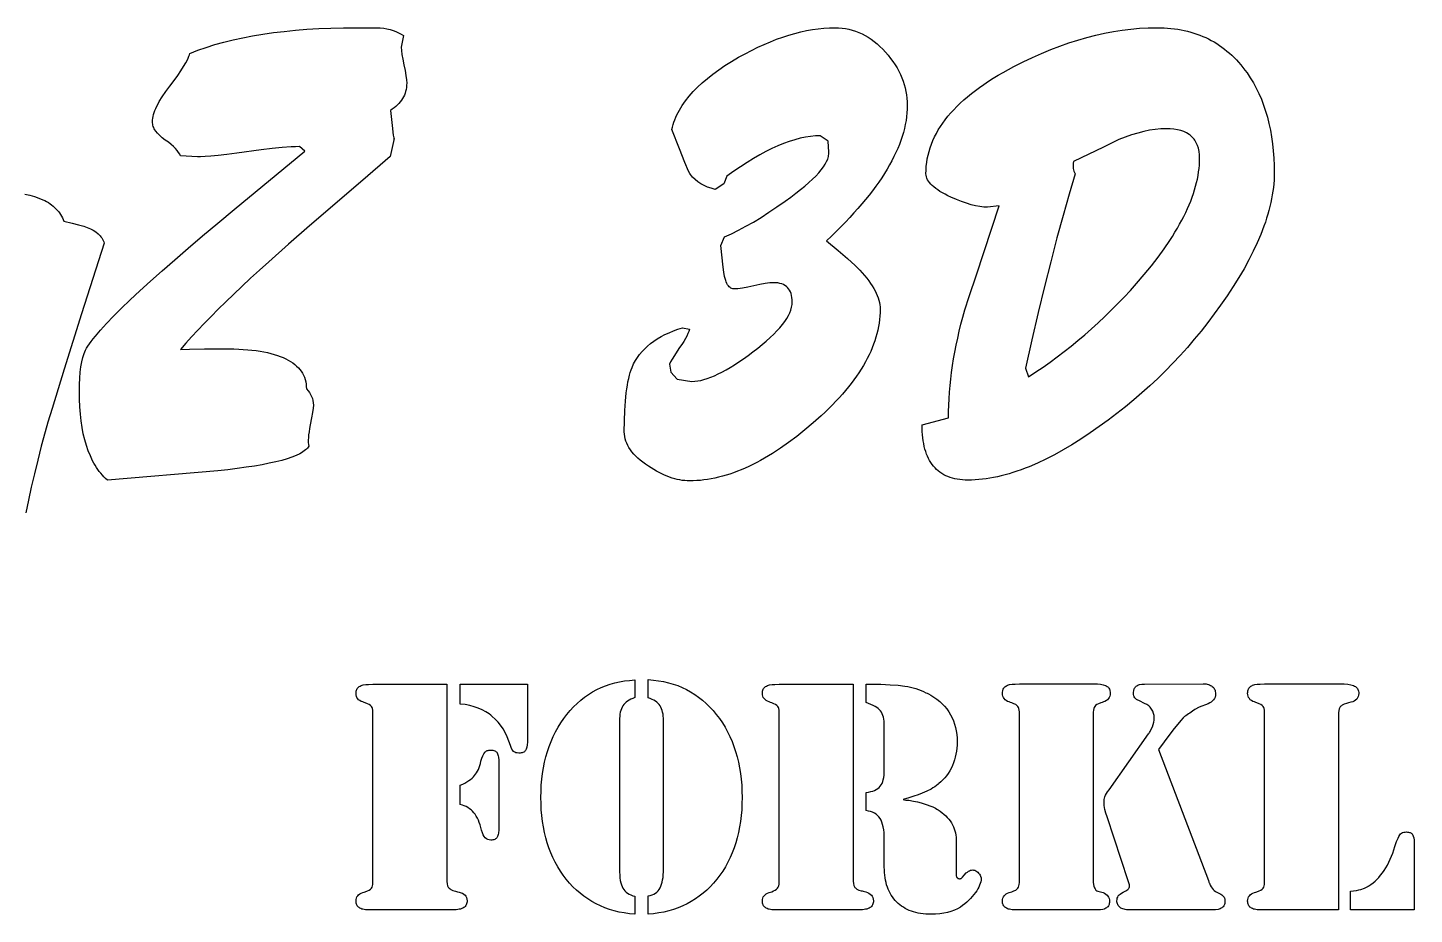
# Model space of a CAD drawing. Extents: x 6 to 600, y -207 to 349.
# Drawn here: x 219.5 to 296.1, y -64.3 to -15.3 of the extents above; entities that cross this region are included whole.
import ezdxf

# ---------------------------------------------------------------- set-up
doc = ezdxf.new("R2010")
doc.units = 0
doc.header["$MEASUREMENT"] = 0
doc.layers.add('TEXT', color=18, linetype='CONTINUOUS')

msp = doc.modelspace()

# ---------------------------------------------------------------- linework, layer by layer
at = {"layer": 'TEXT'}
for points in [[(239.734, -21.387), (239.505, -22.38), (238.003, -23.68), (235.054, -26.214), (233.89, -27.223), (232.804, -28.187), (232.29, -28.652), (231.795, -29.106), (231.32, -29.55), (230.864, -29.982), (230.428, -30.403), (230.012, -30.813), (229.615, -31.212), (229.237, -31.6), (228.879, -31.977), (228.54, -32.343), (228.221, -32.697), (227.921, -33.041), (228.426, -33.03), (229.253, -32.998), (230.326, -32.998), (230.878, -33.007), (231.14, -33.018), (231.394, -33.033), (231.638, -33.052), (231.874, -33.076), (232.101, -33.104), (232.319, -33.137), (232.528, -33.174), (232.728, -33.215), (232.919, -33.26), (233.101, -33.31), (233.275, -33.364), (233.439, -33.423), (233.595, -33.486), (233.741, -33.553), (233.879, -33.624), (234.008, -33.7), (234.128, -33.781), (234.239, -33.865), (234.342, -33.954), (234.435, -34.047), (234.52, -34.145), (234.595, -34.247), (234.662, -34.353), (234.72, -34.463), (234.769, -34.578), (234.809, -34.697), (234.84, -34.821), (234.862, -34.949), (234.875, -35.081), (234.88, -35.218), (234.97, -35.316), (235.049, -35.418), (235.115, -35.524), (235.17, -35.634), (235.212, -35.748), (235.242, -35.866), (235.26, -35.988), (235.266, -36.114), (235.256, -36.278), (235.223, -36.514), (235.17, -36.822), (235.095, -37.202), (235.056, -37.403), (235.025, -37.588), (235.002, -37.758), (234.987, -37.912), (234.98, -38.051), (234.982, -38.175), (234.991, -38.283), (235.009, -38.376), (234.975, -38.432), (234.934, -38.487), (234.884, -38.54), (234.827, -38.594), (234.761, -38.646), (234.688, -38.697), (234.607, -38.748), (234.517, -38.798), (234.315, -38.895), (234.08, -38.988), (233.814, -39.079), (233.516, -39.166), (233.186, -39.249), (232.824, -39.33), (232.43, -39.407), (232.004, -39.48), (231.547, -39.551), (231.057, -39.618), (230.536, -39.682), (229.983, -39.742), (223.883, -40.257), (223.788, -40.169), (223.696, -40.077), (223.607, -39.981), (223.521, -39.88), (223.438, -39.776), (223.358, -39.667), (223.281, -39.553), (223.207, -39.436), (223.136, -39.314), (223.068, -39.189), (222.941, -38.925), (222.826, -38.644), (222.723, -38.346), (222.633, -38.032), (222.554, -37.7), (222.488, -37.352), (222.433, -36.988), (222.391, -36.606), (222.361, -36.208), (222.343, -35.792), (222.337, -35.361), (222.342, -34.977), (222.358, -34.622), (222.385, -34.295), (222.423, -33.997), (222.471, -33.726), (222.53, -33.484), (222.564, -33.373), (222.6, -33.27), (222.639, -33.173), (222.68, -33.084), (222.738, -32.975), (222.808, -32.857), (222.891, -32.731), (222.987, -32.596), (223.096, -32.452), (223.218, -32.3), (223.499, -31.97), (223.832, -31.605), (224.217, -31.205), (224.652, -30.771), (225.14, -30.303), (225.678, -29.799), (226.268, -29.262), (226.909, -28.689), (227.601, -28.082), (228.345, -27.441), (229.14, -26.765), (229.987, -26.054), (230.885, -25.309), (234.794, -22.087), (234.493, -21.83), (234.272, -21.832), (234.039, -21.84), (233.537, -21.873), (232.987, -21.926), (232.388, -22.001), (231.041, -22.187), (230.484, -22.257), (230.004, -22.313), (229.603, -22.354), (229.279, -22.38), (229.034, -22.391), (228.866, -22.388), (227.921, -22.345), (227.88, -22.247), (227.82, -22.145), (227.743, -22.04), (227.647, -21.932), (227.533, -21.82), (227.401, -21.705), (227.251, -21.586), (227.083, -21.465), (226.917, -21.341), (226.773, -21.216), (226.651, -21.091), (226.552, -20.965), (226.51, -20.902), (226.474, -20.839), (226.444, -20.775), (226.419, -20.711), (226.399, -20.648), (226.386, -20.584), (226.377, -20.519), (226.375, -20.455), (226.378, -20.362), (226.39, -20.264), (226.409, -20.163), (226.435, -20.058), (226.469, -19.948), (226.51, -19.835), (226.56, -19.717), (226.616, -19.596), (226.68, -19.47), (226.752, -19.341), (226.918, -19.07), (227.115, -18.783), (227.341, -18.479), (227.57, -18.178), (227.772, -17.899), (227.948, -17.642), (228.098, -17.405), (228.222, -17.19), (228.32, -16.997), (228.391, -16.825), (228.417, -16.748), (228.436, -16.675), (228.88, -16.503), (229.341, -16.343), (229.82, -16.193), (230.316, -16.055), (230.829, -15.928), (231.36, -15.811), (231.908, -15.706), (232.474, -15.612), (233.057, -15.529), (233.658, -15.457), (234.276, -15.396), (234.912, -15.346), (235.565, -15.307), (236.236, -15.28), (236.923, -15.263), (237.629, -15.258), (238.96, -15.258), (239.15, -15.283), (239.331, -15.317), (239.504, -15.359), (239.669, -15.409), (239.826, -15.467), (239.975, -15.533), (240.116, -15.607), (240.249, -15.689), (240.12, -16.337), (240.13, -16.511), (240.158, -16.731), (240.205, -16.996), (240.271, -17.308), (240.336, -17.622), (240.383, -17.896), (240.412, -18.129), (240.421, -18.322), (240.417, -18.439), (240.407, -18.553), (240.389, -18.665), (240.365, -18.773), (240.333, -18.878), (240.294, -18.98), (240.248, -19.079), (240.195, -19.175), (240.136, -19.268), (240.069, -19.357), (239.995, -19.444), (239.914, -19.528), (239.825, -19.609), (239.73, -19.687), (239.628, -19.761), (239.519, -19.833), (239.613, -20.659), (239.68, -21.193), (239.703, -21.351), (239.72, -21.436), (239.726, -21.451), (239.73, -21.448)], [(266.581, -30.807), (266.577, -31.001), (266.566, -31.194), (266.548, -31.388), (266.523, -31.582), (266.491, -31.776), (266.451, -31.971), (266.404, -32.166), (266.35, -32.36), (266.289, -32.556), (266.22, -32.751), (266.144, -32.946), (266.061, -33.142), (265.971, -33.338), (265.874, -33.534), (265.769, -33.73), (265.657, -33.927), (265.538, -34.124), (265.412, -34.321), (265.278, -34.518), (265.138, -34.715), (264.99, -34.913), (264.835, -35.111), (264.672, -35.309), (264.503, -35.507), (264.326, -35.705), (264.142, -35.904), (263.951, -36.103), (263.752, -36.302), (263.547, -36.501), (263.334, -36.701), (262.887, -37.1), (262.427, -37.488), (261.972, -37.85), (261.521, -38.188), (261.074, -38.5), (260.632, -38.788), (260.413, -38.922), (260.195, -39.05), (259.977, -39.172), (259.761, -39.288), (259.546, -39.397), (259.332, -39.5), (259.119, -39.597), (258.907, -39.688), (258.697, -39.772), (258.487, -39.85), (258.279, -39.922), (258.071, -39.988), (257.865, -40.047), (257.659, -40.1), (257.455, -40.147), (257.252, -40.188), (257.05, -40.222), (256.849, -40.25), (256.65, -40.272), (256.451, -40.288), (256.253, -40.297), (256.057, -40.3), (255.922, -40.297), (255.786, -40.288), (255.649, -40.272), (255.512, -40.249), (255.373, -40.221), (255.233, -40.186), (255.092, -40.144), (254.951, -40.096), (254.808, -40.042), (254.664, -39.982), (254.519, -39.915), (254.373, -39.841), (254.227, -39.762), (254.079, -39.676), (253.93, -39.583), (253.78, -39.484), (253.619, -39.376), (253.468, -39.267), (253.328, -39.156), (253.197, -39.044), (253.078, -38.931), (252.969, -38.816), (252.87, -38.7), (252.781, -38.582), (252.703, -38.463), (252.636, -38.343), (252.578, -38.222), (252.532, -38.099), (252.495, -37.975), (252.469, -37.849), (252.454, -37.722), (252.448, -37.594), (252.455, -36.984), (252.475, -36.421), (252.509, -35.905), (252.556, -35.436), (252.584, -35.219), (252.616, -35.014), (252.651, -34.82), (252.69, -34.638), (252.732, -34.468), (252.777, -34.31), (252.826, -34.164), (252.878, -34.029), (252.964, -33.839), (253.063, -33.656), (253.172, -33.481), (253.294, -33.312), (253.428, -33.151), (253.573, -32.996), (253.73, -32.849), (253.898, -32.708), (254.079, -32.575), (254.271, -32.448), (254.475, -32.329), (254.69, -32.217), (254.918, -32.112), (255.157, -32.013), (255.408, -31.922), (255.67, -31.838), (256.057, -31.924), (256.018, -32.037), (255.965, -32.16), (255.9, -32.295), (255.82, -32.44), (255.728, -32.595), (255.622, -32.762), (255.502, -32.939), (255.369, -33.127), (255.214, -33.366), (255.09, -33.567), (254.999, -33.731), (254.94, -33.857), (255.026, -34.287), (255.369, -34.673), (256.186, -34.802), (256.34, -34.796), (256.501, -34.777), (256.671, -34.745), (256.847, -34.7), (257.032, -34.643), (257.224, -34.573), (257.423, -34.49), (257.63, -34.394), (257.844, -34.286), (258.067, -34.165), (258.296, -34.031), (258.533, -33.884), (258.778, -33.725), (259.03, -33.552), (259.29, -33.368), (259.558, -33.17), (259.82, -32.968), (260.066, -32.77), (260.295, -32.576), (260.507, -32.386), (260.701, -32.2), (260.879, -32.018), (261.04, -31.84), (261.184, -31.666), (261.312, -31.497), (261.422, -31.331), (261.515, -31.169), (261.591, -31.011), (261.651, -30.858), (261.693, -30.708), (261.718, -30.562), (261.727, -30.421), (261.723, -30.291), (261.711, -30.169), (261.691, -30.056), (261.662, -29.951), (261.626, -29.854), (261.582, -29.766), (261.529, -29.687), (261.469, -29.615), (261.401, -29.552), (261.324, -29.498), (261.24, -29.452), (261.147, -29.414), (261.046, -29.385), (260.937, -29.364), (260.821, -29.351), (260.696, -29.347), (260.594, -29.35), (260.482, -29.358), (260.229, -29.39), (259.935, -29.443), (259.601, -29.519), (259.266, -29.594), (258.972, -29.648), (258.719, -29.68), (258.607, -29.688), (258.505, -29.69), (258.447, -29.686), (258.392, -29.672), (258.34, -29.648), (258.29, -29.615), (258.243, -29.573), (258.199, -29.521), (258.157, -29.46), (258.119, -29.39), (258.082, -29.31), (258.049, -29.221), (258.018, -29.122), (257.99, -29.014), (257.941, -28.77), (257.904, -28.488), (257.775, -27.285), (257.99, -26.812), (258.371, -26.641), (258.763, -26.447), (259.166, -26.233), (259.579, -25.996), (260.003, -25.739), (260.438, -25.459), (260.884, -25.159), (261.34, -24.837), (261.642, -24.62), (261.923, -24.409), (262.184, -24.205), (262.425, -24.007), (262.646, -23.816), (262.846, -23.63), (263.027, -23.452), (263.187, -23.279), (263.328, -23.113), (263.448, -22.954), (263.548, -22.801), (263.628, -22.654), (263.687, -22.513), (263.727, -22.379), (263.739, -22.315), (263.746, -22.252), (263.749, -22.19), (263.746, -22.13), (263.703, -21.529), (263.273, -21.228), (263.006, -21.237), (262.732, -21.263), (262.451, -21.307), (262.162, -21.368), (261.865, -21.446), (261.562, -21.542), (261.251, -21.656), (260.932, -21.787), (260.606, -21.935), (260.273, -22.101), (259.932, -22.284), (259.584, -22.485), (259.229, -22.703), (258.866, -22.938), (258.496, -23.191), (258.119, -23.462), (257.947, -23.892), (257.474, -24.192), (257.255, -24.132), (257.05, -24.061), (256.858, -23.977), (256.68, -23.881), (256.514, -23.773), (256.363, -23.653), (256.224, -23.52), (256.1, -23.376), (256.065, -23.318), (256.003, -23.188), (255.799, -22.71), (255.488, -21.942), (255.069, -20.885), (255.104, -20.748), (255.144, -20.612), (255.189, -20.477), (255.239, -20.343), (255.295, -20.209), (255.356, -20.077), (255.422, -19.945), (255.493, -19.813), (255.569, -19.683), (255.651, -19.553), (255.738, -19.424), (255.83, -19.296), (256.03, -19.042), (256.25, -18.791), (256.491, -18.542), (256.753, -18.297), (257.036, -18.055), (257.34, -17.816), (257.665, -17.58), (258.01, -17.347), (258.376, -17.117), (258.763, -16.89), (259.121, -16.692), (259.476, -16.507), (259.827, -16.335), (260.175, -16.176), (260.52, -16.029), (260.861, -15.895), (261.199, -15.774), (261.534, -15.666), (261.865, -15.57), (262.193, -15.487), (262.517, -15.417), (262.838, -15.36), (263.156, -15.315), (263.471, -15.283), (263.782, -15.264), (264.089, -15.258), (264.287, -15.263), (264.481, -15.279), (264.672, -15.305), (264.86, -15.342), (265.045, -15.39), (265.227, -15.448), (265.406, -15.516), (265.582, -15.596), (265.755, -15.686), (265.925, -15.786), (266.092, -15.897), (266.256, -16.019), (266.417, -16.151), (266.575, -16.293), (266.73, -16.447), (266.881, -16.611), (267.027, -16.781), (267.163, -16.953), (267.29, -17.126), (267.408, -17.302), (267.516, -17.479), (267.614, -17.659), (267.704, -17.84), (267.784, -18.023), (267.854, -18.208), (267.915, -18.394), (267.967, -18.583), (268.009, -18.773), (268.042, -18.965), (268.065, -19.159), (268.079, -19.355), (268.084, -19.553), (268.08, -19.761), (268.067, -19.97), (268.045, -20.181), (268.014, -20.393), (267.975, -20.608), (267.927, -20.824), (267.87, -21.041), (267.805, -21.261), (267.731, -21.481), (267.648, -21.704), (267.556, -21.928), (267.456, -22.155), (267.347, -22.382), (267.229, -22.612), (267.103, -22.843), (266.967, -23.075), (266.823, -23.31), (266.671, -23.546), (266.509, -23.784), (266.339, -24.023), (266.16, -24.264), (265.973, -24.507), (265.776, -24.751), (265.571, -24.998), (265.358, -25.245), (265.135, -25.495), (264.904, -25.746), (264.664, -25.999), (264.415, -26.254), (264.158, -26.51), (263.892, -26.768), (263.617, -27.027), (264.264, -27.564), (264.787, -28.015), (265.003, -28.209), (265.187, -28.38), (265.341, -28.531), (265.464, -28.66), (265.599, -28.809), (265.726, -28.956), (265.843, -29.102), (265.953, -29.245), (266.053, -29.386), (266.144, -29.525), (266.227, -29.663), (266.302, -29.798), (266.367, -29.931), (266.424, -30.062), (266.472, -30.192), (266.511, -30.319), (266.541, -30.444), (266.563, -30.567), (266.576, -30.688)], [(268.9, -37.208), (270.361, -36.821), (270.364, -36.471), (270.375, -36.117), (270.393, -35.76), (270.417, -35.401), (270.449, -35.038), (270.488, -34.673), (270.533, -34.304), (270.586, -33.932), (270.646, -33.558), (270.713, -33.18), (270.787, -32.799), (270.868, -32.415), (270.956, -32.029), (271.051, -31.639), (271.154, -31.246), (271.263, -30.85), (271.51, -30.12), (271.907, -28.917), (273.153, -25.094), (272.509, -25.18), (272.308, -25.171), (272.092, -25.145), (271.862, -25.102), (271.617, -25.041), (271.358, -24.962), (271.083, -24.866), (270.794, -24.753), (270.49, -24.622), (270.323, -24.541), (270.168, -24.461), (270.023, -24.38), (269.888, -24.3), (269.765, -24.219), (269.652, -24.139), (269.55, -24.058), (269.459, -23.977), (269.378, -23.897), (269.308, -23.816), (269.249, -23.736), (269.201, -23.655), (269.163, -23.575), (269.137, -23.494), (269.12, -23.414), (269.115, -23.333), (269.12, -23.122), (269.134, -22.912), (269.158, -22.704), (269.191, -22.498), (269.234, -22.294), (269.286, -22.091), (269.347, -21.89), (269.418, -21.69), (269.499, -21.492), (269.589, -21.296), (269.689, -21.102), (269.798, -20.909), (269.916, -20.718), (270.044, -20.528), (270.182, -20.34), (270.329, -20.154), (270.485, -19.97), (270.651, -19.787), (270.826, -19.606), (271.011, -19.427), (271.206, -19.249), (271.409, -19.073), (271.623, -18.899), (271.845, -18.726), (272.078, -18.555), (272.319, -18.386), (272.571, -18.218), (272.831, -18.052), (273.102, -17.888), (273.381, -17.725), (273.67, -17.565), (273.969, -17.405), (274.483, -17.145), (274.995, -16.902), (275.503, -16.675), (276.009, -16.466), (276.513, -16.273), (277.014, -16.096), (277.512, -15.937), (278.007, -15.794), (278.5, -15.669), (278.989, -15.56), (279.477, -15.467), (279.961, -15.392), (280.443, -15.333), (280.922, -15.291), (281.399, -15.266), (281.873, -15.258), (282.073, -15.26), (282.27, -15.267), (282.464, -15.279), (282.655, -15.296), (282.844, -15.318), (283.03, -15.345), (283.212, -15.377), (283.392, -15.413), (283.57, -15.455), (283.744, -15.501), (283.915, -15.552), (284.084, -15.608), (284.249, -15.669), (284.412, -15.734), (284.572, -15.805), (284.729, -15.88), (284.884, -15.961), (285.035, -16.046), (285.184, -16.136), (285.329, -16.231), (285.472, -16.33), (285.612, -16.435), (285.749, -16.545), (285.884, -16.659), (286.015, -16.778), (286.144, -16.902), (286.27, -17.031), (286.393, -17.165), (286.513, -17.304), (286.63, -17.447), (286.744, -17.596), (286.856, -17.749), (287.038, -18.022), (287.208, -18.305), (287.367, -18.598), (287.513, -18.901), (287.648, -19.213), (287.772, -19.535), (287.883, -19.867), (287.983, -20.208), (288.071, -20.559), (288.148, -20.92), (288.212, -21.291), (288.265, -21.671), (288.306, -22.061), (288.336, -22.461), (288.353, -22.871), (288.359, -23.29), (288.356, -23.487), (288.348, -23.686), (288.333, -23.887), (288.313, -24.09), (288.287, -24.295), (288.255, -24.502), (288.217, -24.711), (288.174, -24.922), (288.125, -25.136), (288.07, -25.351), (288.009, -25.568), (287.942, -25.787), (287.87, -26.008), (287.792, -26.231), (287.618, -26.684), (287.421, -27.144), (287.201, -27.613), (286.958, -28.089), (286.692, -28.574), (286.402, -29.066), (286.09, -29.567), (285.754, -30.076), (285.395, -30.593), (285.047, -31.077), (284.689, -31.552), (284.322, -32.019), (283.945, -32.477), (283.56, -32.927), (283.164, -33.367), (282.759, -33.799), (282.345, -34.222), (281.922, -34.637), (281.489, -35.042), (281.047, -35.439), (280.595, -35.828), (280.134, -36.207), (279.663, -36.578), (279.183, -36.94), (278.694, -37.294), (278.183, -37.652), (277.679, -37.988), (277.182, -38.301), (276.694, -38.59), (276.213, -38.857), (275.74, -39.1), (275.275, -39.32), (274.817, -39.517), (274.592, -39.606), (274.368, -39.69), (274.146, -39.768), (273.925, -39.841), (273.707, -39.907), (273.491, -39.968), (273.277, -40.023), (273.064, -40.072), (272.854, -40.116), (272.645, -40.153), (272.439, -40.185), (272.234, -40.211), (272.031, -40.231), (271.831, -40.246), (271.632, -40.255), (271.435, -40.257), (271.279, -40.255), (271.128, -40.246), (270.982, -40.231), (270.841, -40.21), (270.705, -40.183), (270.573, -40.15), (270.447, -40.112), (270.326, -40.067), (270.21, -40.016), (270.098, -39.96), (269.992, -39.897), (269.89, -39.829), (269.794, -39.754), (269.702, -39.674), (269.616, -39.587), (269.534, -39.495), (269.457, -39.397), (269.385, -39.293), (269.319, -39.182), (269.257, -39.066), (269.2, -38.944), (269.148, -38.816), (269.101, -38.682), (269.059, -38.542), (269.022, -38.396), (268.989, -38.244), (268.962, -38.086), (268.94, -37.922), (268.923, -37.753), (268.91, -37.577), (268.903, -37.395)], [(277.363, -23.333), (277.028, -24.45), (276.691, -25.631), (276.352, -26.877), (276.009, -28.187), (275.664, -29.562), (275.317, -31.001), (274.966, -32.504), (274.613, -34.072), (274.785, -34.544), (275.186, -34.283), (275.583, -34.013), (275.977, -33.735), (276.367, -33.449), (276.753, -33.155), (277.135, -32.853), (277.514, -32.543), (277.889, -32.225), (278.26, -31.899), (278.628, -31.564), (278.992, -31.222), (279.352, -30.872), (279.708, -30.513), (280.061, -30.147), (280.411, -29.772), (280.756, -29.39), (281.177, -28.9), (281.571, -28.417), (281.938, -27.943), (282.278, -27.476), (282.591, -27.016), (282.737, -26.79), (282.876, -26.565), (283.009, -26.342), (283.134, -26.121), (283.253, -25.902), (283.366, -25.685), (283.471, -25.47), (283.569, -25.257), (283.661, -25.045), (283.746, -24.836), (283.824, -24.628), (283.896, -24.423), (283.96, -24.219), (284.018, -24.018), (284.069, -23.818), (284.113, -23.62), (284.15, -23.424), (284.181, -23.23), (284.205, -23.038), (284.222, -22.848), (284.232, -22.66), (284.235, -22.474), (284.228, -22.276), (284.207, -22.091), (284.17, -21.919), (284.12, -21.76), (284.055, -21.613), (284.017, -21.545), (283.976, -21.479), (283.931, -21.417), (283.882, -21.358), (283.83, -21.302), (283.774, -21.25), (283.714, -21.2), (283.651, -21.154), (283.514, -21.071), (283.362, -21.001), (283.196, -20.944), (283.016, -20.899), (282.821, -20.867), (282.612, -20.848), (282.388, -20.842), (282.094, -20.851), (281.79, -20.879), (281.476, -20.926), (281.153, -20.992), (280.821, -21.077), (280.479, -21.18), (280.128, -21.302), (279.768, -21.443), (278.93, -21.851), (277.277, -22.646), (277.259, -22.751), (277.25, -22.85), (277.248, -22.944), (277.255, -23.032), (277.27, -23.116), (277.293, -23.193), (277.324, -23.266)], [(253.022, -52.277), (252.91, -52.321), (252.806, -52.369), (252.711, -52.421), (252.624, -52.476), (252.547, -52.535), (252.478, -52.598), (252.418, -52.665), (252.367, -52.736), (252.323, -52.812), (252.285, -52.896), (252.253, -52.989), (252.227, -53.089), (252.206, -53.197), (252.192, -53.313), (252.183, -53.437), (252.18, -53.568), (252.18, -61.727), (252.183, -61.912), (252.192, -62.083), (252.206, -62.239), (252.227, -62.382), (252.253, -62.511), (252.285, -62.625), (252.323, -62.726), (252.367, -62.812), (252.418, -62.889), (252.478, -62.96), (252.547, -63.025), (252.624, -63.084), (252.711, -63.137), (252.806, -63.184), (252.91, -63.226), (253.022, -63.261), (253.022, -64.253), (252.729, -64.224), (252.443, -64.182), (252.165, -64.128), (251.895, -64.062), (251.632, -63.984), (251.377, -63.893), (251.129, -63.79), (250.889, -63.676), (250.656, -63.548), (250.432, -63.409), (250.214, -63.257), (250.005, -63.094), (249.803, -62.918), (249.608, -62.73), (249.421, -62.529), (249.242, -62.317), (249.072, -62.094), (248.913, -61.863), (248.765, -61.625), (248.628, -61.378), (248.502, -61.123), (248.387, -60.861), (248.283, -60.59), (248.19, -60.312), (248.107, -60.026), (248.036, -59.731), (247.976, -59.429), (247.926, -59.118), (247.888, -58.8), (247.861, -58.474), (247.844, -58.14), (247.839, -57.797), (247.844, -57.453), (247.861, -57.116), (247.889, -56.787), (247.928, -56.465), (247.978, -56.152), (248.04, -55.846), (248.113, -55.548), (248.197, -55.257), (248.292, -54.975), (248.398, -54.7), (248.515, -54.432), (248.644, -54.173), (248.784, -53.921), (248.935, -53.677), (249.097, -53.441), (249.27, -53.213), (249.453, -52.995), (249.642, -52.79), (249.838, -52.598), (250.042, -52.42), (250.252, -52.255), (250.469, -52.102), (250.693, -51.963), (250.924, -51.837), (251.162, -51.725), (251.407, -51.625), (251.659, -51.539), (251.917, -51.466), (252.183, -51.405), (252.456, -51.359), (252.736, -51.325), (253.022, -51.304)], [(253.771, -52.277), (253.771, -51.285), (254.059, -51.308), (254.341, -51.344), (254.616, -51.393), (254.883, -51.455), (255.143, -51.53), (255.396, -51.618), (255.642, -51.719), (255.88, -51.833), (256.112, -51.96), (256.336, -52.1), (256.553, -52.253), (256.763, -52.419), (256.966, -52.598), (257.162, -52.79), (257.35, -52.995), (257.532, -53.213), (257.704, -53.441), (257.865, -53.677), (258.015, -53.921), (258.154, -54.173), (258.282, -54.432), (258.398, -54.7), (258.504, -54.975), (258.598, -55.257), (258.682, -55.548), (258.754, -55.846), (258.815, -56.152), (258.865, -56.465), (258.904, -56.787), (258.932, -57.116), (258.948, -57.453), (258.954, -57.797), (258.949, -58.14), (258.932, -58.474), (258.905, -58.8), (258.867, -59.118), (258.818, -59.429), (258.758, -59.731), (258.687, -60.026), (258.605, -60.312), (258.513, -60.59), (258.409, -60.861), (258.295, -61.123), (258.17, -61.378), (258.034, -61.625), (257.887, -61.863), (257.729, -62.094), (257.56, -62.317), (257.382, -62.529), (257.196, -62.73), (257.002, -62.918), (256.8, -63.094), (256.591, -63.257), (256.374, -63.409), (256.148, -63.548), (255.916, -63.676), (255.675, -63.79), (255.426, -63.893), (255.17, -63.984), (254.906, -64.062), (254.634, -64.128), (254.354, -64.182), (254.066, -64.224), (253.771, -64.253), (253.771, -63.243), (253.883, -63.215), (253.987, -63.18), (254.082, -63.136), (254.168, -63.084), (254.246, -63.023), (254.314, -62.955), (254.374, -62.878), (254.426, -62.794), (254.469, -62.7), (254.507, -62.595), (254.54, -62.48), (254.566, -62.354), (254.586, -62.218), (254.601, -62.071), (254.61, -61.914), (254.613, -61.746), (254.613, -53.55), (254.61, -53.422), (254.601, -53.302), (254.586, -53.19), (254.566, -53.084), (254.54, -52.986), (254.507, -52.895), (254.469, -52.812), (254.426, -52.736), (254.374, -52.665), (254.314, -52.599), (254.246, -52.538), (254.168, -52.481), (254.082, -52.428), (253.987, -52.38), (253.883, -52.336), (253.771, -52.296)], [(242.637, -51.529), (242.637, -62.27), (242.642, -62.433), (242.658, -62.569), (242.684, -62.677), (242.701, -62.72), (242.721, -62.756), (242.746, -62.788), (242.778, -62.819), (242.817, -62.849), (242.863, -62.878), (242.979, -62.932), (243.123, -62.981), (243.226, -63.009), (243.329, -63.037), (243.426, -63.061), (243.511, -63.095), (243.585, -63.14), (243.647, -63.196), (243.696, -63.261), (243.731, -63.334), (243.752, -63.415), (243.759, -63.505), (243.756, -63.568), (243.748, -63.627), (243.733, -63.682), (243.713, -63.732), (243.686, -63.777), (243.654, -63.819), (243.616, -63.856), (243.572, -63.888), (243.522, -63.917), (243.463, -63.942), (243.398, -63.962), (243.324, -63.98), (243.243, -63.993), (243.155, -64.002), (242.955, -64.01), (242.655, -64.01), (238.557, -64.01), (238.314, -64.01), (238.148, -64.002), (238.005, -63.98), (237.943, -63.962), (237.886, -63.942), (237.835, -63.917), (237.79, -63.888), (237.751, -63.856), (237.716, -63.82), (237.687, -63.78), (237.664, -63.736), (237.645, -63.689), (237.632, -63.638), (237.624, -63.582), (237.622, -63.523), (237.627, -63.442), (237.645, -63.367), (237.674, -63.297), (237.715, -63.233), (237.768, -63.177), (237.832, -63.128), (237.908, -63.088), (237.996, -63.056), (238.068, -63.035), (238.136, -63.009), (238.258, -62.962), (238.351, -62.914), (238.424, -62.864), (238.477, -62.811), (238.51, -62.756), (238.531, -62.69), (238.546, -62.602), (238.554, -62.493), (238.557, -62.363), (238.557, -53.194), (238.554, -53.072), (238.546, -52.97), (238.531, -52.885), (238.51, -52.82), (238.477, -52.765), (238.424, -52.712), (238.351, -52.662), (238.258, -52.614), (238.136, -52.567), (238.068, -52.542), (237.996, -52.52), (237.908, -52.488), (237.832, -52.448), (237.768, -52.399), (237.715, -52.343), (237.674, -52.279), (237.645, -52.209), (237.627, -52.134), (237.622, -52.053), (237.624, -51.989), (237.633, -51.93), (237.647, -51.876), (237.666, -51.826), (237.691, -51.78), (237.722, -51.739), (237.758, -51.702), (237.799, -51.669), (237.846, -51.641), (237.898, -51.616), (237.955, -51.595), (238.017, -51.578), (238.156, -51.555), (238.314, -51.547), (238.557, -51.529)], [(243.385, -51.529), (247.09, -51.529), (247.09, -54.747), (247.084, -54.895), (247.064, -55.021), (247.05, -55.075), (247.032, -55.124), (247.011, -55.168), (246.987, -55.206), (246.959, -55.239), (246.926, -55.267), (246.888, -55.291), (246.845, -55.311), (246.796, -55.326), (246.743, -55.337), (246.685, -55.344), (246.622, -55.346), (246.534, -55.34), (246.456, -55.323), (246.389, -55.293), (246.332, -55.253), (246.283, -55.198), (246.236, -55.126), (246.194, -55.038), (246.155, -54.934), (246.069, -54.68), (245.973, -54.44), (245.865, -54.216), (245.745, -54.006), (245.614, -53.811), (245.472, -53.631), (245.318, -53.466), (245.153, -53.316), (245.066, -53.246), (244.976, -53.18), (244.883, -53.118), (244.787, -53.059), (244.585, -52.952), (244.37, -52.86), (244.143, -52.781), (243.903, -52.718), (243.65, -52.668), (243.385, -52.633)], [(265.092, -51.529), (265.092, -62.27), (265.096, -62.425), (265.11, -62.555), (265.134, -62.659), (265.167, -62.738), (265.189, -62.77), (265.218, -62.801), (265.254, -62.831), (265.298, -62.859), (265.405, -62.913), (265.541, -62.962), (265.597, -62.967), (265.653, -62.981), (265.784, -63.018), (265.881, -63.05), (265.967, -63.091), (266.04, -63.139), (266.102, -63.196), (266.151, -63.261), (266.186, -63.334), (266.207, -63.415), (266.214, -63.505), (266.212, -63.568), (266.203, -63.627), (266.188, -63.682), (266.168, -63.732), (266.141, -63.777), (266.109, -63.819), (266.071, -63.856), (266.027, -63.888), (265.977, -63.917), (265.919, -63.942), (265.853, -63.962), (265.779, -63.98), (265.698, -63.993), (265.61, -64.002), (265.41, -64.01), (265.11, -64.01), (261.012, -64.01), (260.769, -64.01), (260.603, -64.002), (260.46, -63.98), (260.398, -63.962), (260.341, -63.942), (260.29, -63.917), (260.245, -63.888), (260.206, -63.856), (260.171, -63.82), (260.143, -63.78), (260.119, -63.736), (260.1, -63.689), (260.087, -63.638), (260.079, -63.582), (260.077, -63.523), (260.083, -63.442), (260.1, -63.367), (260.129, -63.297), (260.17, -63.233), (260.223, -63.177), (260.287, -63.128), (260.363, -63.088), (260.451, -63.056), (260.523, -63.035), (260.591, -63.009), (260.694, -62.962), (260.788, -62.914), (260.863, -62.862), (260.919, -62.806), (260.956, -62.747), (260.981, -62.677), (260.998, -62.59), (261.009, -62.486), (261.012, -62.363), (261.012, -53.194), (261.009, -53.072), (261.001, -52.97), (260.986, -52.885), (260.966, -52.82), (260.932, -52.765), (260.879, -52.712), (260.806, -52.662), (260.713, -52.614), (260.591, -52.567), (260.523, -52.542), (260.451, -52.52), (260.363, -52.481), (260.287, -52.436), (260.223, -52.387), (260.17, -52.333), (260.129, -52.273), (260.1, -52.202), (260.083, -52.123), (260.077, -52.034), (260.079, -51.975), (260.088, -51.92), (260.102, -51.869), (260.121, -51.821), (260.146, -51.777), (260.177, -51.737), (260.213, -51.701), (260.254, -51.669), (260.301, -51.641), (260.353, -51.616), (260.41, -51.595), (260.472, -51.578), (260.611, -51.555), (260.769, -51.547), (261.012, -51.529)], [(265.803, -52.539), (265.803, -51.529), (266.027, -51.529), (266.624, -51.543), (267.143, -51.566), (267.583, -51.599), (267.945, -51.641), (268.105, -51.667), (268.261, -51.699), (268.412, -51.737), (268.561, -51.781), (268.705, -51.831), (268.845, -51.887), (268.982, -51.948), (269.115, -52.015), (269.187, -52.039), (269.255, -52.071), (269.377, -52.146), (269.554, -52.253), (269.719, -52.368), (269.873, -52.491), (270.015, -52.621), (270.147, -52.76), (270.266, -52.906), (270.375, -53.06), (270.472, -53.222), (270.557, -53.391), (270.631, -53.565), (270.694, -53.745), (270.745, -53.931), (270.785, -54.122), (270.814, -54.319), (270.831, -54.521), (270.836, -54.729), (270.832, -54.9), (270.82, -55.07), (270.8, -55.237), (270.771, -55.402), (270.734, -55.565), (270.689, -55.725), (270.636, -55.883), (270.574, -56.038), (270.505, -56.189), (270.429, -56.332), (270.346, -56.467), (270.256, -56.595), (270.159, -56.715), (270.055, -56.828), (269.944, -56.933), (269.826, -57.03), (269.817, -57.04), (269.789, -57.068), (269.694, -57.14), (269.597, -57.208), (269.497, -57.271), (269.396, -57.33), (269.171, -57.442), (268.909, -57.554), (268.692, -57.645), (268.451, -57.732), (268.177, -57.818), (267.861, -57.91), (268.011, -57.938), (268.161, -57.947), (268.418, -57.994), (268.647, -58.043), (268.848, -58.093), (269.021, -58.144), (269.179, -58.198), (269.335, -58.258), (269.488, -58.324), (269.639, -58.396), (269.714, -58.443), (269.789, -58.49), (269.902, -58.562), (270.01, -58.639), (270.11, -58.721), (270.205, -58.808), (270.293, -58.899), (270.374, -58.995), (270.45, -59.096), (270.518, -59.201), (270.58, -59.309), (270.633, -59.42), (270.678, -59.532), (270.715, -59.645), (270.743, -59.761), (270.764, -59.878), (270.776, -59.997), (270.78, -60.118), (270.78, -61.989), (270.783, -62.059), (270.792, -62.12), (270.807, -62.171), (270.827, -62.214), (270.853, -62.246), (270.886, -62.27), (270.924, -62.284), (270.967, -62.288), (271, -62.286), (271.024, -62.279), (271.061, -62.27), (271.098, -62.244), (271.136, -62.204), (271.229, -62.083), (271.342, -61.97), (271.403, -61.919), (271.473, -61.877), (271.529, -61.844), (271.585, -61.821), (271.641, -61.807), (271.697, -61.802), (271.744, -61.811), (271.774, -61.818), (271.81, -61.821), (271.865, -61.852), (271.919, -61.888), (271.973, -61.931), (272.025, -61.98), (272.071, -62.032), (272.107, -62.085), (272.132, -62.139), (272.146, -62.195), (272.16, -62.228), (272.165, -62.251), (272.165, -62.288), (272.16, -62.367), (272.144, -62.452), (272.118, -62.545), (272.081, -62.644), (272.035, -62.747), (271.98, -62.85), (271.918, -62.953), (271.847, -63.056), (271.76, -63.167), (271.669, -63.276), (271.573, -63.382), (271.473, -63.486), (271.367, -63.587), (271.257, -63.683), (271.143, -63.774), (271.024, -63.86), (270.859, -63.949), (270.684, -64.026), (270.499, -64.094), (270.303, -64.15), (270.096, -64.195), (269.875, -64.228), (269.642, -64.247), (269.396, -64.253), (269.246, -64.251), (269.1, -64.243), (268.958, -64.229), (268.821, -64.211), (268.687, -64.187), (268.558, -64.157), (268.433, -64.123), (268.313, -64.083), (268.196, -64.037), (268.084, -63.986), (267.975, -63.93), (267.871, -63.869), (267.771, -63.802), (267.675, -63.73), (267.584, -63.653), (267.496, -63.57), (267.414, -63.483), (267.336, -63.391), (267.264, -63.295), (267.197, -63.194), (267.136, -63.089), (267.08, -62.98), (267.029, -62.867), (266.984, -62.749), (266.944, -62.627), (266.909, -62.501), (266.88, -62.37), (266.856, -62.235), (266.837, -62.096), (266.824, -61.952), (266.816, -61.804), (266.813, -61.652), (266.813, -60.099), (266.81, -59.913), (266.799, -59.74), (266.78, -59.579), (266.755, -59.43), (266.722, -59.294), (266.682, -59.169), (266.634, -59.057), (266.579, -58.958), (266.516, -58.869), (266.443, -58.79), (266.36, -58.722), (266.268, -58.663), (266.166, -58.614), (266.055, -58.575), (265.934, -58.546), (265.803, -58.527), (265.803, -57.517), (265.938, -57.499), (266.062, -57.475), (266.176, -57.443), (266.28, -57.404), (266.373, -57.359), (266.455, -57.306), (266.527, -57.247), (266.589, -57.18), (266.641, -57.104), (266.687, -57.019), (266.726, -56.922), (266.757, -56.815), (266.782, -56.697), (266.799, -56.569), (266.81, -56.431), (266.813, -56.282), (266.813, -53.849), (266.81, -53.713), (266.8, -53.587), (266.784, -53.469), (266.762, -53.36), (266.733, -53.261), (266.697, -53.17), (266.656, -53.089), (266.607, -53.016), (266.55, -52.95), (266.48, -52.886), (266.398, -52.825), (266.303, -52.766), (266.197, -52.71), (266.078, -52.657), (265.946, -52.606), (265.803, -52.558)], [(278.359, -64.01), (274.28, -64.01), (274.036, -64.01), (273.87, -64.002), (273.728, -63.98), (273.665, -63.962), (273.608, -63.942), (273.557, -63.917), (273.512, -63.888), (273.473, -63.856), (273.439, -63.82), (273.41, -63.78), (273.386, -63.736), (273.368, -63.689), (273.354, -63.638), (273.347, -63.582), (273.344, -63.523), (273.35, -63.442), (273.367, -63.367), (273.397, -63.297), (273.438, -63.233), (273.49, -63.177), (273.554, -63.128), (273.63, -63.088), (273.718, -63.056), (273.791, -63.035), (273.859, -63.009), (273.98, -62.962), (274.073, -62.914), (274.146, -62.864), (274.199, -62.811), (274.233, -62.756), (274.253, -62.69), (274.268, -62.602), (274.277, -62.493), (274.28, -62.363), (274.28, -53.194), (274.277, -53.072), (274.268, -52.97), (274.253, -52.885), (274.233, -52.82), (274.199, -52.765), (274.146, -52.712), (274.073, -52.662), (273.98, -52.614), (273.859, -52.567), (273.791, -52.542), (273.718, -52.52), (273.63, -52.487), (273.554, -52.445), (273.49, -52.395), (273.438, -52.336), (273.397, -52.269), (273.367, -52.197), (273.35, -52.118), (273.344, -52.034), (273.347, -51.971), (273.355, -51.912), (273.369, -51.857), (273.388, -51.807), (273.413, -51.761), (273.444, -51.72), (273.48, -51.683), (273.522, -51.65), (273.569, -51.622), (273.621, -51.597), (273.677, -51.576), (273.739, -51.559), (273.878, -51.536), (274.036, -51.529), (274.28, -51.51), (278.359, -51.51), (278.602, -51.51), (278.768, -51.533), (278.911, -51.566), (279.03, -51.608), (279.081, -51.633), (279.126, -51.66), (279.166, -51.69), (279.2, -51.725), (279.229, -51.765), (279.252, -51.809), (279.271, -51.859), (279.284, -51.912), (279.292, -51.971), (279.295, -52.034), (279.289, -52.118), (279.271, -52.197), (279.242, -52.269), (279.201, -52.336), (279.148, -52.395), (279.084, -52.445), (279.008, -52.487), (278.92, -52.52), (278.848, -52.542), (278.78, -52.567), (278.658, -52.614), (278.565, -52.662), (278.492, -52.713), (278.439, -52.765), (278.406, -52.82), (278.385, -52.887), (278.371, -52.975), (278.362, -53.084), (278.359, -53.214), (278.359, -62.362), (278.363, -62.487), (278.375, -62.599), (278.396, -62.698), (278.424, -62.784), (278.461, -62.856), (278.506, -62.913), (278.559, -62.954), (278.621, -62.981), (278.902, -63.056), (278.989, -63.095), (279.063, -63.139), (279.124, -63.189), (279.173, -63.245), (279.21, -63.307), (279.236, -63.378), (279.252, -63.456), (279.257, -63.542), (279.255, -63.601), (279.247, -63.656), (279.235, -63.706), (279.217, -63.753), (279.195, -63.795), (279.168, -63.833), (279.135, -63.868), (279.098, -63.898), (279.056, -63.924), (279.007, -63.947), (278.954, -63.966), (278.895, -63.982), (278.759, -64.003), (278.602, -64.01)], [(281.97, -55.145), (284.721, -62.38), (284.749, -62.474), (284.761, -62.507), (284.777, -62.53), (284.825, -62.636), (284.876, -62.729), (284.928, -62.81), (284.983, -62.877), (285.043, -62.935), (285.109, -62.987), (285.183, -63.033), (285.264, -63.073), (285.339, -63.111), (285.414, -63.149), (285.474, -63.187), (285.523, -63.226), (285.563, -63.266), (285.591, -63.308), (285.612, -63.354), (285.626, -63.409), (285.635, -63.471), (285.638, -63.542), (285.635, -63.601), (285.628, -63.656), (285.614, -63.706), (285.596, -63.753), (285.572, -63.795), (285.543, -63.833), (285.509, -63.868), (285.47, -63.898), (285.425, -63.924), (285.374, -63.947), (285.317, -63.966), (285.254, -63.982), (285.112, -64.003), (284.946, -64.01), (280.361, -64.01), (280.203, -64.002), (280.131, -63.992), (280.064, -63.977), (280.002, -63.959), (279.945, -63.936), (279.893, -63.91), (279.847, -63.879), (279.805, -63.845), (279.769, -63.807), (279.738, -63.765), (279.713, -63.72), (279.694, -63.671), (279.68, -63.619), (279.672, -63.564), (279.669, -63.505), (279.673, -63.432), (279.688, -63.364), (279.711, -63.301), (279.744, -63.242), (279.788, -63.187), (279.847, -63.135), (279.919, -63.084), (280.006, -63.036), (280.092, -62.999), (280.165, -62.961), (280.223, -62.924), (280.268, -62.886), (280.293, -62.866), (280.314, -62.844), (280.331, -62.819), (280.342, -62.793), (280.356, -62.736), (280.361, -62.68), (280.356, -62.635), (280.342, -62.577), (280.286, -62.399), (279.126, -58.875), (279.058, -58.667), (279.004, -58.454), (278.984, -58.349), (278.969, -58.25), (278.961, -58.157), (278.958, -58.069), (278.967, -57.919), (278.995, -57.769), (279.037, -57.676), (279.089, -57.582), (279.154, -57.483), (279.238, -57.376), (281.409, -54.283), (281.445, -54.244), (281.477, -54.201), (281.506, -54.155), (281.531, -54.105), (281.634, -53.889), (281.699, -53.637), (281.72, -53.517), (281.727, -53.402), (281.718, -53.273), (281.692, -53.149), (281.648, -53.03), (281.587, -52.915), (281.55, -52.861), (281.511, -52.812), (281.47, -52.767), (281.425, -52.727), (281.379, -52.692), (281.329, -52.662), (281.277, -52.636), (281.222, -52.615), (280.885, -52.446), (280.815, -52.415), (280.754, -52.378), (280.703, -52.336), (280.661, -52.287), (280.628, -52.233), (280.604, -52.172), (280.59, -52.106), (280.586, -52.034), (280.588, -51.971), (280.595, -51.912), (280.607, -51.857), (280.623, -51.807), (280.644, -51.761), (280.67, -51.72), (280.7, -51.683), (280.735, -51.65), (280.775, -51.622), (280.82, -51.597), (280.869, -51.576), (280.923, -51.559), (281.044, -51.536), (281.185, -51.529), (284.44, -51.51), (284.591, -51.527), (284.659, -51.541), (284.724, -51.559), (284.783, -51.581), (284.839, -51.606), (284.89, -51.636), (284.936, -51.669), (284.978, -51.706), (285.014, -51.747), (285.045, -51.791), (285.07, -51.84), (285.089, -51.892), (285.103, -51.948), (285.111, -52.008), (285.114, -52.071), (285.108, -52.162), (285.088, -52.247), (285.056, -52.326), (285.011, -52.399), (284.953, -52.466), (284.883, -52.524), (284.799, -52.573), (284.702, -52.615), (284.216, -52.802), (283.982, -52.943), (283.839, -53.034), (283.692, -53.14), (283.619, -53.182), (283.552, -53.233), (283.484, -53.285), (283.411, -53.327), (283.374, -53.365), (283.336, -53.402), (283.194, -53.552), (283.028, -53.739), (282.829, -53.983), (282.588, -54.302)], [(291.907, -64.01), (287.827, -64.01), (287.584, -64.01), (287.418, -64.002), (287.275, -63.98), (287.213, -63.962), (287.156, -63.942), (287.105, -63.917), (287.06, -63.888), (287.021, -63.856), (286.987, -63.82), (286.958, -63.78), (286.934, -63.736), (286.916, -63.689), (286.902, -63.638), (286.894, -63.582), (286.892, -63.523), (286.898, -63.442), (286.915, -63.367), (286.944, -63.297), (286.985, -63.233), (287.038, -63.177), (287.102, -63.128), (287.178, -63.088), (287.266, -63.056), (287.339, -63.035), (287.406, -63.009), (287.528, -62.962), (287.621, -62.914), (287.694, -62.864), (287.747, -62.811), (287.781, -62.756), (287.801, -62.69), (287.816, -62.602), (287.825, -62.493), (287.827, -62.363), (287.827, -53.194), (287.825, -53.072), (287.816, -52.97), (287.801, -52.885), (287.781, -52.82), (287.747, -52.765), (287.694, -52.712), (287.621, -52.662), (287.528, -52.614), (287.406, -52.567), (287.339, -52.542), (287.266, -52.52), (287.178, -52.487), (287.102, -52.445), (287.038, -52.395), (286.985, -52.336), (286.944, -52.269), (286.915, -52.197), (286.898, -52.118), (286.892, -52.034), (286.895, -51.971), (286.903, -51.912), (286.917, -51.857), (286.936, -51.807), (286.961, -51.761), (286.992, -51.72), (287.028, -51.683), (287.07, -51.65), (287.117, -51.622), (287.168, -51.597), (287.225, -51.576), (287.287, -51.559), (287.426, -51.536), (287.584, -51.529), (287.827, -51.51), (291.926, -51.51), (292.225, -51.51), (292.425, -51.534), (292.594, -51.568), (292.668, -51.59), (292.734, -51.614), (292.792, -51.64), (292.842, -51.669), (292.886, -51.702), (292.924, -51.739), (292.956, -51.78), (292.983, -51.826), (293.003, -51.876), (293.018, -51.93), (293.027, -51.989), (293.03, -52.053), (293.023, -52.142), (293.001, -52.224), (292.966, -52.297), (292.917, -52.362), (292.855, -52.419), (292.782, -52.467), (292.696, -52.508), (292.599, -52.54), (292.468, -52.577), (292.412, -52.592), (292.356, -52.596), (292.22, -52.645), (292.113, -52.699), (292.069, -52.728), (292.033, -52.758), (292.004, -52.789), (291.982, -52.821), (291.949, -52.898), (291.926, -52.999), (291.911, -53.123), (291.907, -53.271)], [(243.385, -58.19), (243.385, -57.124), (243.516, -57.062), (243.638, -56.999), (243.75, -56.935), (243.853, -56.869), (243.946, -56.801), (244.031, -56.733), (244.106, -56.662), (244.171, -56.59), (244.23, -56.515), (244.284, -56.432), (244.335, -56.343), (244.382, -56.247), (244.424, -56.144), (244.462, -56.034), (244.496, -55.918), (244.527, -55.795), (244.575, -55.631), (244.625, -55.496), (244.677, -55.388), (244.732, -55.309), (244.762, -55.278), (244.796, -55.251), (244.832, -55.229), (244.873, -55.21), (244.917, -55.196), (244.964, -55.186), (245.069, -55.178), (245.132, -55.18), (245.19, -55.188), (245.242, -55.2), (245.289, -55.217), (245.331, -55.24), (245.367, -55.267), (245.399, -55.299), (245.425, -55.337), (245.447, -55.381), (245.466, -55.434), (245.482, -55.497), (245.495, -55.568), (245.512, -55.738), (245.518, -55.945), (245.518, -59.388), (245.512, -59.594), (245.495, -59.765), (245.482, -59.836), (245.466, -59.898), (245.447, -59.952), (245.425, -59.996), (245.399, -60.033), (245.367, -60.066), (245.331, -60.093), (245.289, -60.115), (245.242, -60.133), (245.19, -60.145), (245.132, -60.153), (245.069, -60.155), (244.98, -60.148), (244.898, -60.125), (244.825, -60.087), (244.76, -60.034), (244.703, -59.962), (244.651, -59.868), (244.604, -59.751), (244.564, -59.613), (244.525, -59.458), (244.481, -59.313), (244.433, -59.177), (244.382, -59.051), (244.326, -58.934), (244.266, -58.827), (244.202, -58.728), (244.134, -58.639), (244.061, -58.559), (243.982, -58.485), (243.897, -58.418), (243.806, -58.359), (243.71, -58.306), (243.607, -58.261), (243.499, -58.222)], [(292.58, -64.01), (292.58, -62.981), (292.749, -62.96), (292.899, -62.936), (293.03, -62.909), (293.142, -62.878), (293.343, -62.805), (293.535, -62.719), (293.563, -62.691), (293.575, -62.684), (293.591, -62.681), (293.706, -62.607), (293.819, -62.523), (293.929, -62.43), (294.035, -62.328), (294.139, -62.217), (294.24, -62.097), (294.338, -61.968), (294.433, -61.83), (294.524, -61.685), (294.611, -61.534), (294.693, -61.377), (294.77, -61.215), (294.842, -61.047), (294.91, -60.874), (294.973, -60.695), (295.032, -60.511), (295.125, -60.239), (295.163, -60.129), (295.2, -60.043), (295.248, -59.949), (295.296, -59.872), (295.346, -59.813), (295.397, -59.772), (295.452, -59.743), (295.516, -59.722), (295.588, -59.71), (295.668, -59.706), (295.727, -59.708), (295.78, -59.715), (295.829, -59.726), (295.874, -59.741), (295.914, -59.761), (295.949, -59.785), (295.979, -59.814), (296.005, -59.846), (296.027, -59.884), (296.046, -59.928), (296.075, -60.031), (296.093, -60.157), (296.098, -60.305), (296.098, -64.01)]]:
    msp.add_lwpolyline(points, close=True, dxfattribs=at)
msp.add_lwpolyline([(219.319, -24.463), (219.595, -24.519), (219.853, -24.588), (220.094, -24.668), (220.318, -24.761), (220.423, -24.813), (220.524, -24.867), (220.62, -24.924), (220.713, -24.985), (220.8, -25.049), (220.884, -25.115), (220.963, -25.185), (221.037, -25.258), (221.108, -25.334), (221.174, -25.413), (221.235, -25.496), (221.292, -25.581), (221.345, -25.669), (221.394, -25.761), (221.438, -25.856), (221.478, -25.953), (221.929, -26.055), (222.294, -26.147), (222.573, -26.227), (222.68, -26.263), (222.766, -26.297), (222.941, -26.367), (223.099, -26.447), (223.242, -26.539), (223.368, -26.641), (223.425, -26.696), (223.478, -26.753), (223.527, -26.814), (223.572, -26.877), (223.613, -26.943), (223.65, -27.011), (223.682, -27.082), (223.711, -27.156), (222.46, -31.078), (221.499, -34.126), (220.828, -36.298), (220.601, -37.055), (220.447, -37.594), (220.233, -38.381), (220.034, -39.151), (219.848, -39.906), (219.676, -40.644), (219.518, -41.366), (219.374, -42.072)], dxfattribs=at)

doc.saveas('drawing.dxf')
